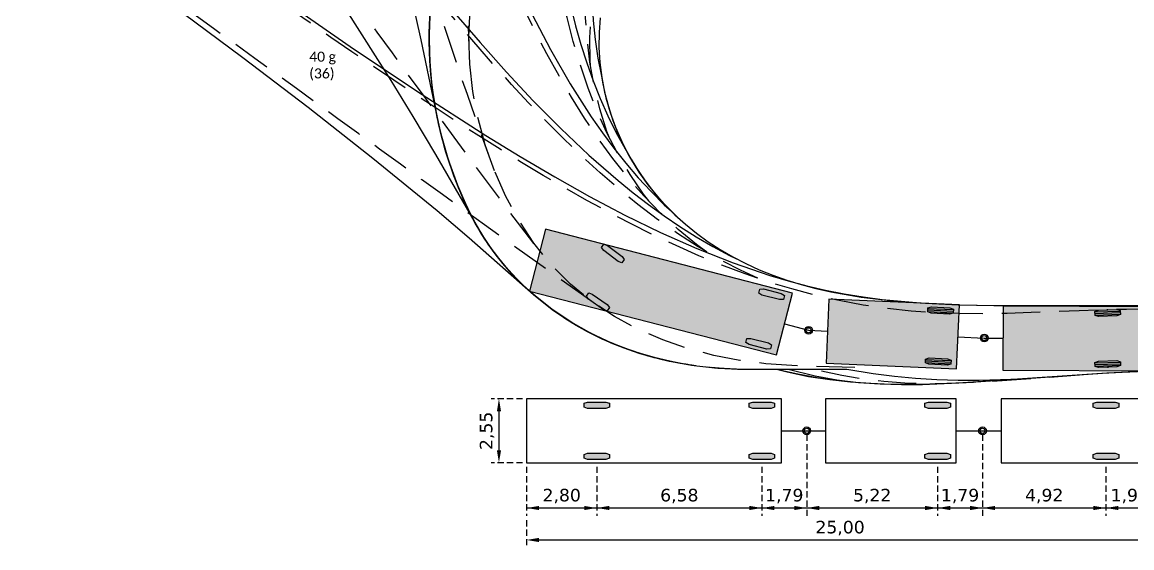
# Model space of a CAD drawing. Header units: metres. Extents: x -109 to 324, y 13 to 167.
# Drawn here: x 16.19 to 60.43, y 105.54 to 126.49 of the extents above; entities that cross this region are included whole.
import ezdxf

# ---------------------------------------------------------------- set-up
doc = ezdxf.new("R2010")
doc.units = ezdxf.units.M
doc.linetypes.add('DASHED2', pattern=[0.375, 0.25, -0.125])
doc.linetypes.add('DASHEDX2', pattern=[1.5, 1, -0.5])
doc.layers.add('Tekst', color=4, linetype='Continuous')
doc.styles.add('Legend', font='calibri.ttf')
doc.styles.add('VIA_A', font='verdana.ttf', dxfattribs={"height": 2})
doc.dimstyles.new('VIA_A_Dimension', dxfattribs={"dimtxt": 2, "dimasz": 1.5, "dimexe": 1.25, "dimexo": 0.625, "dimtad": 1, "dimzin": 1, "dimtxsty": 'VIA_A', "dimblk": 'ARCHTICK', "dimcen": 0, "dimadec": 0, "dimazin": 0, "dimtfac": 1, "dimtofl": 0, "dimtmove": 0, "dimatfit": 3, "dimldrblk": 'ARCHTICK', "dimfxl": 1, "dimarcsym": 0})

# ---------------------------------------------------------------- blocks, each defined once
blk = doc.blocks.new('*D217')
at = {"color": 0, "linetype": 'DASHED2', "lineweight": -2, "transparency": 16777216}
for p, q in [((36.304, 106.642), (36.304, 105.541)), ((61.302, 106.642), (61.302, 105.541))]:
    blk.add_line(p, q, dxfattribs=at)
at = {"color": 0, "lineweight": -2, "transparency": 16777216}
blk.add_line((36.804, 105.854), (60.802, 105.854), dxfattribs=at)
at = {"color": 0, "transparency": 16777216}
for points in [[(36.804, 105.937), (36.804, 105.77), (36.304, 105.854)], [(60.802, 105.937), (60.802, 105.77), (61.302, 105.854)]]:
    blk.add_solid(points, dxfattribs=at)
at = {"layer": 'Defpoints', "color": 0, "transparency": 16777216}
for p in [(36.304, 106.798), (61.302, 106.798), (61.302, 105.854)]:
    blk.add_point(p, dxfattribs=at)
at = {"color": 0, "transparency": 16777216, "insert": (48.803, 106.327), "char_height": 0.5, "attachment_point": 5, "style": 'VIA_A'}
blk.add_mtext('25,00', dxfattribs=at)
blk = doc.blocks.new('_ArchTick')
at = {"color": 0, "linetype": 'ByBlock', "const_width": 0.15}
blk.add_lwpolyline([(-0.5, -0.5), (0.5, 0.5)], dxfattribs=at)
blk = doc.blocks.new('*D218')
at = {"color": 0, "linetype": 'DASHED2', "lineweight": -2, "transparency": 16777216}
for p, q in [((36.147, 111.48), (34.89, 111.48)), ((36.147, 108.93), (34.89, 108.93))]:
    blk.add_line(p, q, dxfattribs=at)
at = {"color": 0, "lineweight": -2, "transparency": 16777216}
blk.add_line((35.202, 110.98), (35.202, 109.43), dxfattribs=at)
at = {"color": 0, "transparency": 16777216}
for points in [[(35.119, 110.98), (35.286, 110.98), (35.202, 111.48)], [(35.119, 109.43), (35.286, 109.43), (35.202, 108.93)]]:
    blk.add_solid(points, dxfattribs=at)
at = {"layer": 'Defpoints', "color": 0, "transparency": 16777216}
for p in [(36.304, 111.48), (35.202, 108.93), (36.304, 108.93)]:
    blk.add_point(p, dxfattribs=at)
at = {"color": 0, "transparency": 16777216, "insert": (34.729, 110.205), "char_height": 0.5, "attachment_point": 5, "rotation": 90, "style": 'VIA_A'}
blk.add_mtext('2,55', dxfattribs=at)
blk = doc.blocks.new('*D219')
at = {"color": 0, "linetype": 'DASHED2', "lineweight": -2, "transparency": 16777216}
for p, q in [((36.304, 108.774), (36.304, 106.816)), ((39.104, 108.774), (39.104, 106.816))]:
    blk.add_line(p, q, dxfattribs=at)
at = {"color": 0, "lineweight": -2, "transparency": 16777216}
blk.add_line((36.804, 107.128), (38.604, 107.128), dxfattribs=at)
at = {"color": 0, "transparency": 16777216}
for points in [[(36.804, 107.211), (36.804, 107.045), (36.304, 107.128)], [(38.604, 107.211), (38.604, 107.045), (39.104, 107.128)]]:
    blk.add_solid(points, dxfattribs=at)
at = {"layer": 'Defpoints', "color": 0, "transparency": 16777216}
for p in [(36.304, 108.93), (39.104, 108.93), (39.104, 107.128)]:
    blk.add_point(p, dxfattribs=at)
at = {"color": 0, "transparency": 16777216, "insert": (37.704, 107.602), "char_height": 0.5, "attachment_point": 5, "style": 'VIA_A'}
blk.add_mtext('2,80', dxfattribs=at)
blk = doc.blocks.new('*D220')
at = {"color": 0, "linetype": 'DASHED2', "lineweight": -2, "transparency": 16777216}
for p, q in [((39.104, 108.774), (39.104, 106.816)), ((45.684, 108.774), (45.684, 106.816))]:
    blk.add_line(p, q, dxfattribs=at)
at = {"color": 0, "lineweight": -2, "transparency": 16777216}
blk.add_line((39.604, 107.128), (45.184, 107.128), dxfattribs=at)
at = {"color": 0, "transparency": 16777216}
for points in [[(39.604, 107.211), (39.604, 107.045), (39.104, 107.128)], [(45.184, 107.211), (45.184, 107.045), (45.684, 107.128)]]:
    blk.add_solid(points, dxfattribs=at)
at = {"layer": 'Defpoints', "color": 0, "transparency": 16777216}
for p in [(39.104, 108.93), (45.684, 108.93), (45.684, 107.128)]:
    blk.add_point(p, dxfattribs=at)
at = {"color": 0, "transparency": 16777216, "insert": (42.394, 107.602), "char_height": 0.5, "attachment_point": 5, "style": 'VIA_A'}
blk.add_mtext('6,58', dxfattribs=at)
blk = doc.blocks.new('*D673')
at = {"color": 0, "linetype": 'DASHED2', "lineweight": -2, "transparency": 16777216}
for p, q in [((11.169, 1.119), (11.169, -2.115)), ((9.38, -0.156), (9.38, -2.115))]:
    blk.add_line(p, q, dxfattribs=at)
at = {"color": 0, "lineweight": -2, "transparency": 16777216}
blk.add_line((9.88, -1.802), (10.669, -1.802), dxfattribs=at)
at = {"color": 0, "transparency": 16777216}
for points in [[(9.88, -1.719), (9.88, -1.886), (9.38, -1.802)], [(10.669, -1.719), (10.669, -1.886), (11.169, -1.802)]]:
    blk.add_solid(points, dxfattribs=at)
at = {"layer": 'Defpoints', "color": 0, "transparency": 16777216}
for p in [(11.169, 1.275), (9.38, 0), (11.169, -1.802)]:
    blk.add_point(p, dxfattribs=at)
at = {"color": 0, "transparency": 16777216, "insert": (10.274, -1.329), "char_height": 0.5, "attachment_point": 5, "style": 'VIA_A'}
blk.add_mtext('1,79', dxfattribs=at)
blk = doc.blocks.new('*D222')
at = {"color": 0, "linetype": 'DASHED2', "lineweight": -2, "transparency": 16777216}
for p, q in [((47.473, 110.049), (47.473, 106.816)), ((52.693, 108.774), (52.693, 106.816))]:
    blk.add_line(p, q, dxfattribs=at)
at = {"color": 0, "lineweight": -2, "transparency": 16777216}
blk.add_line((47.973, 107.128), (52.193, 107.128), dxfattribs=at)
at = {"color": 0, "transparency": 16777216}
for points in [[(47.973, 107.211), (47.973, 107.045), (47.473, 107.128)], [(52.193, 107.211), (52.193, 107.045), (52.693, 107.128)]]:
    blk.add_solid(points, dxfattribs=at)
at = {"layer": 'Defpoints', "color": 0, "transparency": 16777216}
for p in [(47.473, 110.205), (52.693, 108.93), (52.693, 107.128)]:
    blk.add_point(p, dxfattribs=at)
at = {"color": 0, "transparency": 16777216, "insert": (50.083, 107.602), "char_height": 0.5, "attachment_point": 5, "style": 'VIA_A'}
blk.add_mtext('5,22', dxfattribs=at)
blk = doc.blocks.new('*D670')
at = {"color": 0, "linetype": 'DASHED2', "lineweight": -2, "transparency": 16777216}
for p, q in [((18.178, 1.119), (18.178, -2.115)), ((16.389, -0.156), (16.389, -2.115))]:
    blk.add_line(p, q, dxfattribs=at)
at = {"color": 0, "lineweight": -2, "transparency": 16777216}
blk.add_line((16.889, -1.802), (17.678, -1.802), dxfattribs=at)
at = {"color": 0, "transparency": 16777216}
for points in [[(16.889, -1.719), (16.889, -1.886), (16.389, -1.802)], [(17.678, -1.719), (17.678, -1.886), (18.178, -1.802)]]:
    blk.add_solid(points, dxfattribs=at)
at = {"layer": 'Defpoints', "color": 0, "transparency": 16777216}
for p in [(18.178, 1.275), (16.389, 0), (18.178, -1.802)]:
    blk.add_point(p, dxfattribs=at)
at = {"color": 0, "transparency": 16777216, "insert": (17.283, -1.329), "char_height": 0.5, "attachment_point": 5, "style": 'VIA_A'}
blk.add_mtext('1,79', dxfattribs=at)
blk = doc.blocks.new('*D224')
at = {"color": 0, "linetype": 'DASHED2', "lineweight": -2, "transparency": 16777216}
for p, q in [((54.481, 110.049), (54.481, 106.816)), ((59.402, 108.774), (59.402, 106.816))]:
    blk.add_line(p, q, dxfattribs=at)
at = {"color": 0, "lineweight": -2, "transparency": 16777216}
blk.add_line((54.981, 107.128), (58.902, 107.128), dxfattribs=at)
at = {"color": 0, "transparency": 16777216}
for points in [[(54.981, 107.211), (54.981, 107.045), (54.481, 107.128)], [(58.902, 107.211), (58.902, 107.045), (59.402, 107.128)]]:
    blk.add_solid(points, dxfattribs=at)
at = {"layer": 'Defpoints', "color": 0, "transparency": 16777216}
for p in [(54.481, 110.205), (59.402, 108.93), (59.402, 107.128)]:
    blk.add_point(p, dxfattribs=at)
at = {"color": 0, "transparency": 16777216, "insert": (56.942, 107.602), "char_height": 0.5, "attachment_point": 5, "style": 'VIA_A'}
blk.add_mtext('4,92', dxfattribs=at)
blk = doc.blocks.new('*D225')
at = {"color": 0, "linetype": 'DASHED2', "lineweight": -2, "transparency": 16777216}
for p, q in [((59.402, 108.774), (59.402, 106.816)), ((61.302, 108.774), (61.302, 106.816))]:
    blk.add_line(p, q, dxfattribs=at)
at = {"color": 0, "lineweight": -2, "transparency": 16777216}
blk.add_line((59.902, 107.128), (60.802, 107.128), dxfattribs=at)
at = {"color": 0, "transparency": 16777216}
for points in [[(59.902, 107.211), (59.902, 107.045), (59.402, 107.128)], [(60.802, 107.211), (60.802, 107.045), (61.302, 107.128)]]:
    blk.add_solid(points, dxfattribs=at)
at = {"layer": 'Defpoints', "color": 0, "transparency": 16777216}
for p in [(59.402, 108.93), (61.302, 108.93), (61.302, 107.128)]:
    blk.add_point(p, dxfattribs=at)
at = {"color": 0, "transparency": 16777216, "insert": (60.352, 107.602), "char_height": 0.5, "attachment_point": 5, "style": 'VIA_A'}
blk.add_mtext('1,90', dxfattribs=at)
blk = doc.blocks.new('BUS_25_A')
h = blk.add_hatch(color=254)
h.dxf.hatch_style = 1
h.paths.add_polyline_path([(10.597, 6.768), (3.106, 8.705), (3.227, 8.665), (3.81, 8.223), (3.895, 8.1), (3.8, 7.973), (3.657, 8.021), (3.074, 8.462), (2.989, 8.586), (3.084, 8.711), (0.751, 9.314), (0.112, 6.845), (9.959, 4.299)])
h.paths.add_polyline_path([(8.786, 4.95), (8.936, 4.96), (9.644, 4.777), (9.77, 4.696), (9.73, 4.542), (9.58, 4.531), (8.872, 4.715), (8.746, 4.796)], flags=16)
h.paths.add_polyline_path([(3.308, 6.186), (3.217, 6.056), (3.073, 6.098), (2.474, 6.518), (2.385, 6.639), (2.476, 6.769), (2.62, 6.726), (3.219, 6.306)], flags=16)
h.paths.add_polyline_path([(9.256, 6.768), (9.296, 6.921), (9.445, 6.932), (10.154, 6.749), (10.279, 6.667), (10.24, 6.513), (10.09, 6.503), (9.382, 6.686)], flags=16)
h = blk.add_hatch(color=256)
h.dxf.hatch_style = 1
h.paths.add_polyline_path([(9.445, 6.932), (9.296, 6.921), (9.256, 6.768), (9.382, 6.686), (10.09, 6.503), (10.24, 6.513), (10.279, 6.667), (10.154, 6.749)])
h.paths.add_polyline_path([(8.936, 4.96), (8.786, 4.95), (8.746, 4.796), (8.872, 4.715), (9.58, 4.531), (9.73, 4.542), (9.77, 4.696), (9.644, 4.777)])
h.paths.add_polyline_path([(2.62, 6.726), (2.476, 6.769), (2.385, 6.639), (2.474, 6.518), (3.073, 6.098), (3.217, 6.056), (3.308, 6.186), (3.219, 6.306)])
h.paths.add_polyline_path([(3.227, 8.665), (3.106, 8.705), (3.084, 8.711), (2.989, 8.586), (3.074, 8.462), (3.657, 8.021), (3.8, 7.973), (3.895, 8.1), (3.81, 8.223)])
h = blk.add_hatch(color=254)
h.dxf.hatch_style = 1
h.paths.add_polyline_path([(17.256, 6.294), (12.051, 6.524), (11.938, 3.977), (17.143, 3.746)])
h.paths.add_polyline_path([(15.911, 4.137), (16.055, 4.179), (16.786, 4.146), (16.926, 4.092), (16.919, 3.934), (16.774, 3.893), (16.044, 3.925), (15.904, 3.979)], flags=16)
h.paths.add_polyline_path([(15.994, 6.013), (16.001, 6.171), (16.145, 6.213), (16.876, 6.18), (17.016, 6.126), (17.009, 5.968), (16.865, 5.927), (16.134, 5.959)], flags=16)
h = blk.add_hatch(color=256)
h.dxf.hatch_style = 1
h.paths.add_polyline_path([(16.865, 5.927), (17.009, 5.968), (17.016, 6.126), (16.876, 6.18), (16.145, 6.213), (16.001, 6.171), (15.994, 6.013), (16.134, 5.959)])
h.paths.add_polyline_path([(16.774, 3.893), (16.919, 3.934), (16.926, 4.092), (16.786, 4.146), (16.055, 4.179), (15.911, 4.137), (15.904, 3.979), (16.044, 3.925)])
h = blk.add_hatch(color=254)
h.dxf.hatch_style = 1
h.paths.add_polyline_path([(25.074, 6.217), (19.003, 6.245), (18.991, 3.695), (25.062, 3.667)])
h.paths.add_polyline_path([(22.663, 5.872), (22.657, 6.03), (22.797, 6.083), (23.528, 6.109), (23.672, 6.066), (23.678, 5.908), (23.537, 5.855), (22.806, 5.829)], flags=16)
h.paths.add_polyline_path([(22.658, 3.995), (22.798, 4.047), (23.529, 4.073), (23.673, 4.03), (23.679, 3.872), (23.538, 3.819), (22.807, 3.794), (22.663, 3.836)], flags=16)
h = blk.add_hatch(color=256)
h.dxf.hatch_style = 1
h.paths.add_polyline_path([(23.537, 5.855), (23.678, 5.908), (23.672, 6.066), (23.528, 6.109), (22.797, 6.083), (22.657, 6.03), (22.663, 5.872), (22.806, 5.829)])
h.paths.add_polyline_path([(23.538, 3.819), (23.679, 3.872), (23.673, 4.03), (23.529, 4.073), (22.798, 4.047), (22.658, 3.995), (22.663, 3.836), (22.807, 3.794)])
h = blk.add_hatch(color=256)
h.dxf.hatch_style = 1
h.paths.add_polyline_path([(9.014, 2.42), (8.872, 2.372), (8.872, 2.214), (9.014, 2.166), (9.746, 2.166), (9.888, 2.214), (9.888, 2.372), (9.746, 2.42)])
h.paths.add_polyline_path([(9.014, 0.384), (8.872, 0.336), (8.872, 0.178), (9.014, 0.13), (9.746, 0.13), (9.888, 0.178), (9.888, 0.336), (9.746, 0.384)])
h.paths.add_polyline_path([(3.166, 0.13), (3.308, 0.178), (3.308, 0.336), (3.166, 0.384), (2.434, 0.384), (2.292, 0.336), (2.292, 0.178), (2.434, 0.13)])
h.paths.add_polyline_path([(3.166, 2.166), (3.308, 2.214), (3.308, 2.372), (3.166, 2.42), (2.434, 2.42), (2.292, 2.372), (2.292, 2.214), (2.434, 2.166)])
h = blk.add_hatch(color=256)
h.dxf.hatch_style = 1
h.paths.add_polyline_path([(16.023, 2.42), (15.881, 2.372), (15.881, 2.214), (16.023, 2.166), (16.755, 2.166), (16.897, 2.214), (16.897, 2.372), (16.755, 2.42)])
h.paths.add_polyline_path([(16.023, 0.384), (15.881, 0.336), (15.881, 0.178), (16.023, 0.13), (16.755, 0.13), (16.897, 0.178), (16.897, 0.336), (16.755, 0.384)])
h = blk.add_hatch(color=256)
h.dxf.hatch_style = 1
h.paths.add_polyline_path([(23.465, 2.166), (23.607, 2.214), (23.607, 2.372), (23.465, 2.42), (22.733, 2.42), (22.591, 2.372), (22.591, 2.214), (22.733, 2.166)])
h.paths.add_polyline_path([(22.733, 0.384), (22.591, 0.336), (22.591, 0.178), (22.733, 0.13), (23.465, 0.13), (23.607, 0.178), (23.607, 0.336), (23.465, 0.384)])
at = {"color": 250, "linetype": 'Continuous', "ltscale": 1.524}
for p, q in [((15.994, 6.029), (17.009, 5.984)), ((15.997, 6.092), (17.012, 6.047)), ((16, 6.156), (17.015, 6.111)), ((22.657, 6.014), (23.673, 6.05)), ((22.66, 5.951), (23.675, 5.987)), ((22.662, 5.888), (23.677, 5.924)), ((10.278, 5.534), (11.245, 5.284)), ((11.245, 5.284), (11.994, 5.251)), ((17.199, 5.02), (18.247, 4.973)), ((18.247, 4.973), (18.997, 4.97)), ((15.904, 3.995), (16.919, 3.95)), ((15.907, 4.058), (16.922, 4.013)), ((15.91, 4.122), (16.925, 4.077)), ((22.658, 3.979), (23.674, 4.014)), ((22.661, 3.915), (23.676, 3.951)), ((22.663, 3.852), (23.678, 3.887)), ((18.178, 1.275), (18.928, 1.275))]:
    blk.add_line(p, q, dxfattribs=at)
for p, q in [((10.17, 1.275), (11.169, 1.275)), ((11.169, 1.275), (11.919, 1.275)), ((17.129, 1.275), (18.178, 1.275))]:
    blk.add_line(p, q)
at = {"color": 5, "linetype": 'Continuous', "ltscale": 1.524, "flags": 128}
for points in [[(6.67, 3.873), (6.573, 3.884), (5.545, 4.077), (5.035, 4.204), (4.531, 4.35), (4.034, 4.517), (3.545, 4.704), (3.066, 4.911), (2.598, 5.137), (2.144, 5.381), (1.703, 5.644), (1.278, 5.923), (0.868, 6.219), (0.475, 6.531), (0.1, 6.857), (-0.258, 7.197), (-0.597, 7.55), (-0.917, 7.915), (-1.218, 8.291), (-1.5, 8.678), (-1.762, 9.075), (-2.004, 9.48), (-2.226, 9.895), (-2.618, 10.743), (-2.955, 11.605), (-3.24, 12.479), (-3.472, 13.363), (-4.201, 16.854), (-4.573, 18.534)], [(33.804, 3.718), (33.77, 3.718), (27.523, 3.718), (26.028, 3.705), (23.139, 3.568), (17.388, 3.181), (15.779, 3.112), (14.945, 3.106), (14.096, 3.13), (13.235, 3.193), (12.37, 3.3), (11.505, 3.456), (10.431, 3.718), (8.617, 3.72), (7.601, 3.767), (7.506, 3.778)]]:
    blk.add_lwpolyline(points, dxfattribs=at)
at = {"linetype": 'DASHEDX2', "ltscale": 1.524, "flags": 128}
for points in [[(-1.281, 11.639), (-1.656, 12.657), (-2.012, 13.668), (-2.36, 14.675), (-2.702, 15.679), (-3.038, 16.678), (-3.37, 17.673), (-3.699, 18.665), (-4.025, 19.653), (-4.348, 20.639), (-4.67, 21.622), (-4.991, 22.603), (-5.31, 23.582), (-5.629, 24.559), (-5.947, 25.534), (-6.264, 26.509), (-6.58, 27.482), (-6.897, 28.454), (-7.213, 29.426), (-7.528, 30.397), (-7.843, 31.367), (-8.159, 32.336), (-8.474, 33.305), (-8.788, 34.274), (-9.103, 35.243), (-9.418, 36.211), (-9.732, 37.179), (-10.047, 38.146), (-10.361, 39.114), (-10.675, 40.081), (-10.99, 41.049), (-11.304, 42.016), (-11.618, 42.983), (-11.932, 43.95), (-12.246, 44.916), (-12.561, 45.883), (-12.875, 46.85), (-13.189, 47.817), (-13.503, 48.783), (-13.817, 49.75), (-14.131, 50.716), (-14.445, 51.683), (-14.759, 52.65), (-15.073, 53.616), (-15.387, 54.583), (-15.701, 55.549), (-16.015, 56.515), (-16.329, 57.482), (-16.496, 57.994)], [(7.137, 8.437), (6.774, 8.699), (6.043, 9.301), (5.344, 9.951), (4.677, 10.643), (4.043, 11.372), (3.438, 12.134), (2.863, 12.924), (2.315, 13.739), (1.792, 14.575), (1.293, 15.429), (0.814, 16.298), (0.354, 17.181), (-0.088, 18.076), (-0.515, 18.98), (-0.928, 19.894), (-1.329, 20.814), (-1.719, 21.741), (-2.1, 22.673), (-2.472, 23.61), (-2.837, 24.55), (-3.195, 25.495), (-3.547, 26.442), (-3.895, 27.392), (-4.238, 28.344), (-4.577, 29.298), (-4.913, 30.254), (-5.246, 31.211), (-5.576, 32.17), (-5.904, 33.129), (-6.231, 34.09), (-6.555, 35.051), (-6.879, 36.013), (-7.201, 36.976), (-7.522, 37.939), (-7.841, 38.902), (-8.161, 39.866), (-8.479, 40.831), (-8.797, 41.795), (-9.114, 42.76), (-9.431, 43.725), (-9.747, 44.69), (-10.064, 45.656), (-10.379, 46.621), (-10.695, 47.587), (-11.01, 48.553), (-11.326, 49.519), (-11.641, 50.484), (-11.955, 51.45), (-12.27, 52.416), (-12.585, 53.383), (-12.899, 54.349), (-13.214, 55.315), (-13.528, 56.281), (-13.843, 57.247), (-14.085, 57.994)], [(-2.262, 15.892), (-2.262, 15.892), (-2.307, 16.978), (-2.334, 18.049), (-2.354, 19.115), (-2.369, 20.175), (-2.381, 21.229), (-2.389, 22.278), (-2.395, 23.323), (-2.4, 24.364), (-2.403, 25.401), (-2.406, 26.436), (-2.408, 27.467), (-2.409, 28.497), (-2.41, 29.525), (-2.411, 30.551), (-2.411, 31.575), (-2.412, 32.598), (-2.412, 33.621), (-2.412, 34.642), (-2.412, 35.663), (-2.412, 36.683), (-2.413, 37.702), (-2.413, 38.721), (-2.413, 39.739), (-2.413, 40.757), (-2.413, 41.775), (-2.413, 42.792), (-2.413, 43.81), (-2.413, 44.827), (-2.413, 45.844), (-2.413, 46.86), (-2.413, 47.877), (-2.413, 48.894), (-2.413, 49.91), (-2.413, 50.926), (-2.413, 51.943), (-2.413, 52.959), (-2.413, 53.975), (-2.413, 54.991), (-2.413, 56.007), (-2.413, 57.023), (-2.413, 57.994)], [(4.876, 10.437), (4.659, 10.71), (4.127, 11.487), (3.642, 12.303), (3.204, 13.154), (2.809, 14.033), (2.456, 14.936), (2.141, 15.858), (1.861, 16.797), (1.613, 17.749), (1.394, 18.713), (1.201, 19.685), (1.032, 20.665), (0.883, 21.651), (0.752, 22.641), (0.638, 23.636), (0.538, 24.635), (0.451, 25.636), (0.375, 26.639), (0.309, 27.644), (0.251, 28.651), (0.201, 29.66), (0.158, 30.669), (0.12, 31.679), (0.087, 32.691), (0.059, 33.703), (0.034, 34.715), (0.013, 35.728), (-0.006, 36.741), (-0.022, 37.755), (-0.035, 38.769), (-0.047, 39.783), (-0.058, 40.798), (-0.067, 41.812), (-0.074, 42.827), (-0.081, 43.842), (-0.087, 44.857), (-0.092, 45.873), (-0.096, 46.888), (-0.1, 47.903), (-0.103, 48.919), (-0.106, 49.934), (-0.108, 50.95), (-0.11, 51.966), (-0.112, 52.981), (-0.113, 53.997), (-0.115, 55.013), (-0.116, 56.028), (-0.117, 57.044), (-0.118, 57.994)], [(3.291, 12.984), (3.2, 13.21), (2.916, 14.104), (2.692, 15.024), (2.525, 15.964), (2.409, 16.918), (2.342, 17.884), (2.319, 18.857), (2.336, 19.835), (2.388, 20.817), (2.472, 21.8), (2.584, 22.785), (2.722, 23.769), (2.881, 24.753), (3.06, 25.735), (3.257, 26.717), (3.468, 27.697), (3.693, 28.677), (3.929, 29.655), (4.176, 30.631), (4.431, 31.607), (4.694, 32.581), (4.964, 33.555), (5.24, 34.528), (5.52, 35.5), (5.806, 36.471), (6.095, 37.441), (6.387, 38.411), (6.682, 39.381), (6.98, 40.35), (7.28, 41.319), (7.582, 42.287), (7.885, 43.255), (8.19, 44.223), (8.497, 45.191), (8.804, 46.158), (9.112, 47.125), (9.421, 48.092), (9.73, 49.059), (10.041, 50.026), (10.351, 50.993), (10.663, 51.96), (10.974, 52.926), (11.286, 53.893), (11.598, 54.859), (11.911, 55.826), (12.223, 56.792), (12.536, 57.759), (12.612, 57.994)], [(2.544, 15.853), (2.531, 16.017), (2.524, 16.953), (2.585, 17.897), (2.706, 18.842), (2.884, 19.786), (3.111, 20.727), (3.384, 21.661), (3.698, 22.587), (4.047, 23.506), (4.427, 24.417), (4.835, 25.32), (5.268, 26.215), (5.722, 27.102), (6.195, 27.982), (6.683, 28.856), (7.187, 29.724), (7.702, 30.587), (8.228, 31.445), (8.764, 32.299), (9.308, 33.148), (9.859, 33.995), (10.416, 34.838), (10.979, 35.678), (11.546, 36.517), (12.118, 37.353), (12.693, 38.187), (13.27, 39.02), (13.851, 39.851), (14.434, 40.681), (15.019, 41.51), (15.605, 42.339), (16.193, 43.166), (16.783, 43.993), (17.373, 44.819), (17.964, 45.644), (18.557, 46.47), (19.15, 47.294), (19.743, 48.119), (20.337, 48.943), (20.932, 49.767), (21.527, 50.59), (22.122, 51.414), (22.718, 52.237), (23.313, 53.06), (23.91, 53.883), (24.506, 54.706), (25.102, 55.529), (25.699, 56.352), (26.296, 57.175), (26.89, 57.994)], [(9.225, 7.357), (8.523, 7.68), (7.67, 8.125), (6.835, 8.613), (6.018, 9.14), (5.219, 9.702), (4.439, 10.296), (3.675, 10.918), (2.928, 11.565), (2.196, 12.234), (1.478, 12.922), (0.774, 13.627), (0.081, 14.348), (-0.6, 15.081), (-1.272, 15.826), (-1.934, 16.581), (-2.589, 17.345), (-3.237, 18.116), (-3.879, 18.894), (-4.515, 19.678), (-5.146, 20.467), (-5.772, 21.26), (-6.395, 22.057), (-7.015, 22.857), (-7.632, 23.661), (-8.246, 24.466), (-8.858, 25.274), (-9.468, 26.084), (-10.076, 26.896), (-10.683, 27.708), (-11.288, 28.523), (-11.893, 29.338), (-12.496, 30.154), (-13.099, 30.971), (-13.701, 31.788), (-14.302, 32.607), (-14.903, 33.425), (-15.503, 34.245), (-16.103, 35.064), (-16.702, 35.884), (-17.302, 36.704), (-17.9, 37.525), (-18.499, 38.345), (-19.098, 39.166), (-19.696, 39.987), (-20.109, 40.555)], [(0.299, 8.735), (0.285, 8.745), (-0.365, 9.596), (-1.006, 10.447), (-1.64, 11.295), (-2.268, 12.141), (-2.891, 12.984), (-3.51, 13.826), (-4.125, 14.665), (-4.737, 15.502), (-5.347, 16.337), (-5.954, 17.171), (-6.561, 18.003), (-7.165, 18.834), (-7.769, 19.663), (-8.372, 20.492), (-8.973, 21.319), (-9.574, 22.146), (-10.175, 22.972), (-10.775, 23.798), (-11.375, 24.623), (-11.974, 25.448), (-12.573, 26.272), (-13.172, 27.096), (-13.77, 27.92), (-14.368, 28.743), (-14.967, 29.567), (-15.565, 30.39), (-16.163, 31.213), (-16.76, 32.036), (-17.358, 32.858), (-17.956, 33.681), (-18.553, 34.503), (-19.151, 35.326), (-19.748, 36.148), (-20.109, 36.645)], [(13.084, 3.793), (10.574, 3.874), (9.539, 3.95), (8.502, 4.084), (7.469, 4.282), (6.444, 4.552), (5.435, 4.897), (4.451, 5.324), (3.501, 5.836), (2.597, 6.435), (1.75, 7.123), (0.974, 7.898), (0.283, 8.755), (-0.313, 9.676), (-0.835, 10.639), (-1.281, 11.639), (-1.649, 12.67), (-1.936, 13.727), (-2.141, 14.803), (-2.262, 15.892), (-2.299, 16.986), (-2.252, 18.081), (-2.12, 19.168), (-1.905, 20.242), (-1.607, 21.296), (-1.229, 22.324), (-0.773, 23.32), (-0.242, 24.278), (0.362, 25.191), (1.035, 26.056), (1.772, 26.866), (2.569, 27.617), (3.422, 28.304), (4.325, 28.924), (5.274, 29.471), (6.262, 29.944), (7.283, 30.34), (8.332, 30.655), (9.402, 30.889), (10.487, 31.039), (11.579, 31.106), (12.653, 31.135), (13.721, 31.158), (14.783, 31.174), (15.839, 31.187), (16.89, 31.196), (17.937, 31.203), (18.979, 31.208), (20.018, 31.212), (21.053, 31.215), (22.086, 31.217), (23.117, 31.219), (24.145, 31.22), (25.172, 31.22), (26.197, 31.221), (27.221, 31.222), (28.244, 31.222), (29.266, 31.222), (30.287, 31.222), (31.307, 31.222), (32.327, 31.223), (33.346, 31.223), (34.365, 31.223), (35.383, 31.223), (36.401, 31.223), (37.419, 31.223), (38.437, 31.223), (39.454, 31.223), (40.471, 31.223), (41.488, 31.223), (42.505, 31.223), (43.522, 31.223), (44.538, 31.223), (45.555, 31.223), (46.571, 31.223), (46.832, 31.223)], [(31.904, 6.138), (30.889, 6.138), (29.876, 6.138), (28.864, 6.141), (27.857, 6.142), (26.857, 6.141), (25.864, 6.144), (24.883, 6.138), (23.92, 6.117), (22.974, 6.091), (22.025, 6.062), (21.071, 6.025), (20.116, 5.987), (19.16, 5.956), (18.204, 5.939), (17.247, 5.945), (16.289, 5.978), (15.331, 6.045), (14.374, 6.147), (13.419, 6.287), (12.466, 6.464), (11.518, 6.679), (10.575, 6.93), (9.639, 7.216), (8.709, 7.533), (7.787, 7.881), (6.872, 8.256), (5.964, 8.656), (5.064, 9.078), (4.172, 9.521), (3.286, 9.983), (2.407, 10.46), (1.533, 10.953), (0.665, 11.458), (-0.197, 11.974), (-1.056, 12.501), (-1.909, 13.036), (-2.76, 13.58), (-3.607, 14.13), (-4.45, 14.686), (-5.292, 15.248), (-6.13, 15.814), (-6.967, 16.385), (-7.802, 16.959), (-8.635, 17.536), (-9.467, 18.115), (-10.298, 18.697), (-11.127, 19.281), (-11.956, 19.867), (-12.784, 20.454), (-13.611, 21.043), (-14.437, 21.633), (-15.263, 22.224), (-16.088, 22.816), (-16.913, 23.408), (-17.738, 24.001), (-18.562, 24.595), (-19.386, 25.19), (-20.109, 25.712)], [(2.619, 6.42), (2.599, 6.43), (1.733, 7.041), (0.873, 7.652), (0.019, 8.262), (-0.83, 8.872), (-1.676, 9.48), (-2.517, 10.087), (-3.356, 10.694), (-4.192, 11.299), (-5.026, 11.903), (-5.859, 12.507), (-6.69, 13.11), (-7.519, 13.712), (-8.348, 14.313), (-9.175, 14.914), (-10.002, 15.515), (-10.828, 16.115), (-11.654, 16.714), (-12.479, 17.314), (-13.304, 17.913), (-14.128, 18.512), (-14.952, 19.11), (-15.776, 19.709), (-16.6, 20.307), (-17.423, 20.905), (-18.246, 21.504), (-19.07, 22.102), (-19.893, 22.699), (-20.109, 22.857)], [(33.804, 3.718), (33.769, 3.718), (27.523, 3.718), (26.028, 3.705), (23.111, 3.567), (18.41, 3.231), (16.761, 3.155), (15.925, 3.152), (15.085, 3.179), (14.242, 3.24), (13.401, 3.338), (12.563, 3.474), (11.525, 3.699), (8.807, 3.718), (7.991, 3.741), (7.315, 3.798)]]:
    blk.add_lwpolyline(points, dxfattribs=at)
at = {"color": 250, "linetype": 'Continuous', "ltscale": 1.524, "flags": 128}
for points in [[(-13.946, 57.994), (-8.756, 42.093), (-6.708, 35.928), (-5.666, 32.854), (-4.601, 29.792), (-3.502, 26.749), (-2.351, 23.734), (-1.748, 22.243), (-1.121, 20.767), (-0.464, 19.309), (0.227, 17.875), (0.96, 16.472), (1.742, 15.107), (2.58, 13.792), (3.022, 13.157), (3.48, 12.539), (3.956, 11.94), (4.45, 11.363), (4.962, 10.81), (5.491, 10.283), (5.774, 10.026)], [(0.016, 57.994), (0.027, 49.493), (0.058, 42.996), (0.137, 36.507), (0.214, 33.269), (0.335, 30.039), (0.42, 28.428), (0.525, 26.823), (0.657, 25.223), (0.82, 23.632), (1.022, 22.051), (1.271, 20.486), (1.576, 18.941), (1.948, 17.424), (2.163, 16.679), (2.399, 15.945), (2.657, 15.223), (2.938, 14.517), (3.245, 13.827), (3.577, 13.157), (3.936, 12.509), (3.977, 12.443)], [(12.757, 57.994), (10.995, 52.562), (9.012, 46.375), (7.071, 40.18), (6.134, 37.078), (5.235, 33.97), (4.398, 30.856), (4.012, 29.295), (3.655, 27.732), (3.334, 26.168), (3.056, 24.602), (2.833, 23.037), (2.676, 21.475), (2.625, 20.697), (2.597, 19.922), (2.591, 19.151), (2.611, 18.385), (2.658, 17.625), (2.734, 16.875), (2.842, 16.135), (2.982, 15.408), (3.018, 15.257)], [(-20.109, 40.793), (-15.676, 34.704), (-11.825, 29.472), (-9.886, 26.869), (-7.93, 24.284), (-5.949, 21.724), (-3.93, 19.204), (-2.901, 17.967), (-1.855, 16.749), (-0.801, 15.568), (0.265, 14.43), (1.359, 13.325), (2.485, 12.262), (3.65, 11.249), (4.248, 10.764), (4.858, 10.296), (5.48, 9.846), (6.114, 9.416), (6.761, 9.007), (7.422, 8.622), (8.096, 8.262), (8.365, 8.131)], [(2.929, 17.74), (2.889, 17.149), (2.887, 16.555), (2.923, 15.959), (2.998, 15.364), (3.111, 14.774), (3.261, 14.198), (3.443, 13.642), (3.656, 13.106), (3.896, 12.592), (4.164, 12.099), (4.46, 11.621), (4.783, 11.16), (5.133, 10.718), (5.508, 10.294), (5.908, 9.891), (6.33, 9.509), (6.773, 9.149), (7.237, 8.812), (7.72, 8.498), (8.22, 8.208), (8.737, 7.941), (9.27, 7.698), (9.816, 7.478), (10.376, 7.28), (10.947, 7.105), (11.531, 6.952), (12.125, 6.819), (13.346, 6.607), (14.606, 6.458), (15.907, 6.358), (17.248, 6.299), (18.626, 6.269), (24.193, 6.269)], [(-20.109, 25.886), (-14.993, 22.195), (-9.694, 18.442), (-7.028, 16.599), (-4.343, 14.795), (-1.631, 13.05), (-0.261, 12.209), (1.12, 11.394), (2.514, 10.613), (3.922, 9.871), (5.345, 9.177), (6.784, 8.539), (8.24, 7.966), (9.697, 7.472), (10.432, 7.254), (11.173, 7.057), (11.918, 6.884), (12.668, 6.736), (13.422, 6.612), (14.178, 6.511), (15.694, 6.372), (17.211, 6.3), (18.726, 6.268), (33.804, 6.268)]]:
    blk.add_lwpolyline(points, dxfattribs=at)
at = {"color": 1, "linetype": 'Continuous', "ltscale": 1.524, "flags": 128}
for points in [[(26.028, 3.705), (23.139, 3.568), (17.526, 3.189), (16.078, 3.128), (14.608, 3.124), (13.868, 3.15), (13.124, 3.2), (12.379, 3.276), (11.634, 3.379), (10.89, 3.512), (9.965, 3.718), (8.459, 3.723), (7.629, 3.765), (6.789, 3.853), (5.938, 3.994), (5.081, 4.191), (4.219, 4.452), (3.355, 4.783), (2.493, 5.191), (2.065, 5.426), (1.64, 5.683), (1.219, 5.964), (0.803, 6.269), (0.395, 6.599), (-0.005, 6.953), (-0.392, 7.333), (-0.765, 7.738), (-1.122, 8.167), (-1.459, 8.62), (-1.774, 9.095), (-2.065, 9.59), (-2.329, 10.104), (-2.57, 10.632), (-2.793, 11.171), (-2.996, 11.72), (-3.179, 12.276), (-3.341, 12.84), (-3.483, 13.41), (-3.603, 13.984), (-3.701, 14.562), (-3.778, 15.141), (-3.833, 15.721), (-3.866, 16.301), (-3.878, 16.879), (-3.869, 17.455), (-3.839, 18.027)], [(6.593, 3.886), (6.431, 3.906), (5.424, 4.105), (4.914, 4.237), (4.402, 4.391), (3.889, 4.57), (3.378, 4.773), (2.872, 5.002), (2.372, 5.256), (1.88, 5.535), (1.4, 5.84), (0.934, 6.17), (0.484, 6.523), (0.053, 6.9), (-0.358, 7.298), (-0.747, 7.717), (-1.111, 8.154), (-1.45, 8.608), (-1.763, 9.076), (-2.047, 9.558), (-2.303, 10.05), (-2.747, 11.054), (-3.114, 12.072), (-3.407, 13.095), (-3.627, 14.118), (-3.777, 15.136), (-3.859, 16.143), (-3.877, 17.136), (-3.833, 18.113)], [(6.743, 3.861), (6.698, 3.866), (5.787, 4.024), (4.852, 4.254), (3.898, 4.567), (3.418, 4.757), (2.937, 4.971), (2.458, 5.21), (1.982, 5.475), (1.513, 5.766), (1.052, 6.083), (0.603, 6.426), (0.168, 6.796), (-0.251, 7.19), (-0.65, 7.609), (-1.028, 8.05), (-1.382, 8.512), (-1.711, 8.994), (-2.011, 9.493), (-2.282, 10.008), (-2.527, 10.533), (-2.751, 11.066), (-2.956, 11.605), (-3.139, 12.15), (-3.302, 12.698), (-3.445, 13.248), (-3.567, 13.8), (-3.749, 14.906), (-3.852, 16.005), (-3.877, 17.091), (-3.83, 18.158)], [(26.028, 3.705), (23.139, 3.568), (17.526, 3.189), (16.078, 3.128), (14.608, 3.124), (13.868, 3.15), (13.124, 3.2), (12.379, 3.276), (11.634, 3.379), (10.89, 3.512), (9.965, 3.718), (8.459, 3.723), (7.629, 3.765), (6.789, 3.853), (5.941, 3.993), (5.089, 4.189), (4.24, 4.445), (3.4, 4.764), (2.576, 5.148), (1.774, 5.6), (1.004, 6.118), (0.273, 6.703), (-0.075, 7.019), (-0.41, 7.352), (-0.731, 7.699), (-1.038, 8.062), (-1.329, 8.439), (-1.603, 8.83), (-1.861, 9.236), (-2.1, 9.654), (-2.524, 10.527), (-2.894, 11.437), (-3.213, 12.387), (-3.475, 13.378), (-3.678, 14.412), (-3.813, 15.488), (-3.875, 16.599), (-3.876, 17.165), (-3.857, 17.737)], [(26.028, 3.705), (23.139, 3.568), (17.526, 3.189), (16.078, 3.128), (14.608, 3.124), (13.868, 3.15), (13.124, 3.2), (12.379, 3.276), (11.634, 3.379), (10.89, 3.512), (9.965, 3.718), (8.459, 3.723), (7.629, 3.765), (6.789, 3.853), (5.941, 3.993), (5.089, 4.189), (4.24, 4.445), (3.4, 4.764), (2.576, 5.148), (1.772, 5.601), (0.997, 6.123), (0.621, 6.412), (0.256, 6.718), (-0.099, 7.043), (-0.443, 7.386), (-0.775, 7.749), (-1.094, 8.132), (-1.398, 8.535), (-1.687, 8.957), (-1.958, 9.4), (-2.21, 9.864), (-2.66, 10.844), (-3.051, 11.881), (-3.222, 12.418), (-3.374, 12.966), (-3.508, 13.524), (-3.622, 14.091), (-3.716, 14.665), (-3.789, 15.244), (-3.84, 15.829), (-3.87, 16.416), (-3.878, 17.005), (-3.864, 17.595)], [(6.68, 3.871), (6.576, 3.883), (5.692, 4.044), (4.83, 4.261), (3.993, 4.532), (3.184, 4.858), (2.406, 5.237), (1.661, 5.67), (0.951, 6.157), (0.279, 6.698), (-2.283, 8.956), (-3.561, 10.04), (-6.126, 12.136), (-8.71, 14.164), (-11.308, 16.147), (-16.537, 20.042), (-20.109, 22.655)], [(2.936, 15.854), (2.939, 15.809), (3.031, 15.171), (3.164, 14.554), (3.334, 13.959), (3.54, 13.385), (3.78, 12.831), (4.053, 12.296), (4.357, 11.78), (4.695, 11.281), (5.064, 10.801), (5.464, 10.341), (5.892, 9.906), (5.9, 9.899)], [(3.563, 13.339), (3.583, 13.283), (3.849, 12.688), (4.149, 12.124), (4.48, 11.591), (4.838, 11.087), (5.223, 10.612), (5.633, 10.163), (6.069, 9.74), (6.19, 9.636)], [(33.804, 3.718), (33.772, 3.718), (27.523, 3.718), (26.028, 3.705), (23.139, 3.568), (17.526, 3.189), (16.078, 3.128), (14.608, 3.124), (13.866, 3.151), (13.117, 3.201), (12.36, 3.278), (11.592, 3.386), (10.812, 3.528), (10.02, 3.708), (8.359, 3.726), (7.412, 3.783), (7.181, 3.812)], [(25.93, 3.701), (24.505, 3.644), (22.964, 3.556), (19.731, 3.331), (18.048, 3.275), (17.203, 3.277), (16.356, 3.304), (15.509, 3.357), (14.664, 3.436), (13.821, 3.544), (12.772, 3.717), (8.409, 3.724), (7.488, 3.776), (7.211, 3.809)], [(33.804, 3.718), (33.772, 3.718), (27.523, 3.718), (26.028, 3.705), (23.139, 3.568), (17.526, 3.189), (16.078, 3.128), (14.608, 3.124), (13.868, 3.15), (13.124, 3.2), (12.379, 3.276), (11.634, 3.379), (10.89, 3.512), (9.963, 3.718), (8.437, 3.724), (7.581, 3.768), (7.299, 3.799)]]:
    blk.add_lwpolyline(points, dxfattribs=at)
at = {"color": 6, "linetype": 'Continuous', "ltscale": 1.524, "flags": 128}
for points in [[(6.349, 3.926), (6.124, 3.958), (5.601, 4.064), (5.078, 4.192), (4.556, 4.343), (4.037, 4.516), (3.524, 4.713), (3.018, 4.933), (2.521, 5.177), (2.036, 5.443), (1.565, 5.731), (1.11, 6.041), (0.672, 6.371), (0.253, 6.72), (-0.146, 7.088), (-0.524, 7.471), (-0.879, 7.87), (-1.212, 8.283), (-1.52, 8.708), (-1.805, 9.144), (-2.065, 9.59), (-2.3, 10.044), (-2.711, 10.967), (-3.057, 11.898), (-3.34, 12.834), (-3.561, 13.772), (-3.722, 14.709), (-3.826, 15.642), (-3.874, 16.57), (-3.868, 17.493), (-3.808, 18.409)], [(27.403, 3.717), (26.028, 3.705), (23.139, 3.568), (17.524, 3.189), (16.058, 3.127), (14.527, 3.126), (13.731, 3.157), (12.916, 3.214), (12.084, 3.304), (11.24, 3.433), (10.39, 3.609), (9.965, 3.717), (8.169, 3.733), (7.355, 3.794)]]:
    blk.add_lwpolyline(points, dxfattribs=at)
at = {"color": 3, "linetype": 'Continuous', "ltscale": 1.524, "flags": 128}
blk.add_lwpolyline([(6.426, 3.913), (6.143, 3.955), (5.237, 4.151), (4.35, 4.409), (3.485, 4.729), (2.649, 5.111), (1.845, 5.556), (1.079, 6.063), (0.356, 6.631), (-0.319, 7.258), (-0.941, 7.944), (-1.231, 8.308), (-1.506, 8.687), (-1.764, 9.079), (-3.613, 12.288), (-4.516, 13.808), (-5.395, 15.244), (-7.183, 18.043), (-9.009, 20.777), (-10.864, 23.47), (-14.628, 28.793), (-20.109, 36.391)], dxfattribs=at)
at = {"linetype": 'Continuous', "ltscale": 1.524}
for points in [[(0.112, 6.845), (9.959, 4.299), (10.597, 6.768), (0.751, 9.314), (0.112, 6.845), (0.112, 6.845)], [(11.938, 3.977), (17.143, 3.746), (17.256, 6.294), (12.051, 6.524), (11.938, 3.977), (11.938, 3.977)], [(18.991, 3.695), (25.062, 3.667), (25.074, 6.217), (19.003, 6.245), (18.991, 3.695), (18.991, 3.695)], [(18.928, 0), (24.999, 0), (24.999, 2.55), (18.928, 2.55), (18.928, 0), (18.928, 0)]]:
    blk.add_lwpolyline(points, close=True, dxfattribs=at)
at = {"color": 250, "linetype": 'Continuous', "ltscale": 1.524, "flags": 128}
for points in [[(2.989, 8.586), (3.085, 8.712), (3.227, 8.665), (3.81, 8.223), (3.895, 8.1), (3.8, 7.973), (3.657, 8.021), (3.074, 8.462)], [(2.989, 8.586), (3.085, 8.712), (3.227, 8.665), (3.81, 8.223), (3.895, 8.1), (3.8, 7.973), (3.657, 8.021), (3.074, 8.462)], [(2.385, 6.639), (2.476, 6.769), (2.62, 6.726), (3.219, 6.306), (3.308, 6.186), (3.217, 6.056), (3.073, 6.098), (2.474, 6.518)], [(2.385, 6.639), (2.476, 6.769), (2.62, 6.726), (3.219, 6.306), (3.308, 6.186), (3.217, 6.056), (3.073, 6.098), (2.474, 6.518)], [(9.256, 6.768), (9.296, 6.921), (9.445, 6.932), (10.154, 6.749), (10.279, 6.667), (10.24, 6.513), (10.09, 6.503), (9.382, 6.686)], [(9.256, 6.768), (9.296, 6.921), (9.445, 6.932), (10.154, 6.749), (10.279, 6.667), (10.24, 6.513), (10.09, 6.503), (9.382, 6.686)], [(15.994, 6.013), (16.001, 6.171), (16.145, 6.213), (16.876, 6.18), (17.016, 6.126), (17.009, 5.968), (16.865, 5.927), (16.134, 5.959)], [(15.994, 6.013), (16.001, 6.171), (16.145, 6.213), (16.876, 6.18), (17.016, 6.126), (17.009, 5.968), (16.865, 5.927), (16.134, 5.959)], [(22.663, 5.872), (22.657, 6.03), (22.797, 6.083), (23.528, 6.109), (23.672, 6.066), (23.678, 5.908), (23.537, 5.855), (22.806, 5.829)], [(22.663, 5.872), (22.657, 6.03), (22.797, 6.083), (23.528, 6.109), (23.672, 6.066), (23.678, 5.908), (23.537, 5.855), (22.806, 5.829)], [(8.746, 4.796), (8.786, 4.95), (8.936, 4.96), (9.644, 4.777), (9.77, 4.696), (9.73, 4.542), (9.58, 4.531), (8.872, 4.715)], [(8.746, 4.796), (8.786, 4.95), (8.936, 4.96), (9.644, 4.777), (9.77, 4.696), (9.73, 4.542), (9.58, 4.531), (8.872, 4.715)], [(15.904, 3.979), (15.911, 4.137), (16.055, 4.179), (16.786, 4.146), (16.926, 4.092), (16.919, 3.934), (16.774, 3.893), (16.044, 3.925)], [(15.904, 3.979), (15.911, 4.137), (16.055, 4.179), (16.786, 4.146), (16.926, 4.092), (16.919, 3.934), (16.774, 3.893), (16.044, 3.925)], [(22.663, 3.836), (22.658, 3.995), (22.798, 4.047), (23.529, 4.073), (23.673, 4.03), (23.679, 3.872), (23.538, 3.819), (22.807, 3.794)], [(22.663, 3.836), (22.658, 3.995), (22.798, 4.047), (23.529, 4.073), (23.673, 4.03), (23.679, 3.872), (23.538, 3.819), (22.807, 3.794)]]:
    blk.add_lwpolyline(points, close=True, dxfattribs=at)
for points in [[(0, 0), (10.17, 0), (10.17, 2.55), (0, 2.55), (0, 0), (0, 0)], [(2.292, 2.214), (2.292, 2.372), (2.434, 2.42), (3.166, 2.42), (3.308, 2.372), (3.308, 2.214), (3.166, 2.166), (2.434, 2.166)], [(8.872, 2.214), (8.872, 2.372), (9.014, 2.42), (9.746, 2.42), (9.888, 2.372), (9.888, 2.214), (9.746, 2.166), (9.014, 2.166)], [(11.919, 0), (17.129, 0), (17.129, 2.55), (11.919, 2.55), (11.919, 0), (11.919, 0)], [(15.881, 2.214), (15.881, 2.372), (16.023, 2.42), (16.755, 2.42), (16.897, 2.372), (16.897, 2.214), (16.755, 2.166), (16.023, 2.166)], [(22.591, 2.214), (22.591, 2.372), (22.733, 2.42), (23.465, 2.42), (23.607, 2.372), (23.607, 2.214), (23.465, 2.166), (22.733, 2.166)], [(2.292, 0.178), (2.292, 0.336), (2.434, 0.384), (3.166, 0.384), (3.308, 0.336), (3.308, 0.178), (3.166, 0.13), (2.434, 0.13)], [(8.872, 0.178), (8.872, 0.336), (9.014, 0.384), (9.746, 0.384), (9.888, 0.336), (9.888, 0.178), (9.746, 0.13), (9.014, 0.13)], [(15.881, 0.178), (15.881, 0.336), (16.023, 0.384), (16.755, 0.384), (16.897, 0.336), (16.897, 0.178), (16.755, 0.13), (16.023, 0.13)], [(22.591, 0.178), (22.591, 0.336), (22.733, 0.384), (23.465, 0.384), (23.607, 0.336), (23.607, 0.178), (23.465, 0.13), (22.733, 0.13)]]:
    blk.add_lwpolyline(points, close=True)
blk.add_lwpolyline([(0, -1.802), (24.999, -1.802)])
at = {"color": 1, "linetype": 'Continuous', "ltscale": 1.524}
for centre in [(23.163, 6.096), (23.173, 3.806)]:
    blk.add_circle(centre, 0.0127, dxfattribs=at)
at = {"color": 250, "linetype": 'Continuous', "ltscale": 1.524}
for centre, radius in [((11.245, 5.284), 0.153), ((11.245, 5.284), 0.102), ((18.247, 4.973), 0.153), ((18.247, 4.973), 0.102), ((18.178, 1.275), 0.153)]:
    blk.add_circle(centre, radius, dxfattribs=at)
for centre, radius in [((11.169, 1.275), 0.153), ((11.169, 1.275), 0.102), ((18.178, 1.275), 0.102)]:
    blk.add_circle(centre, radius)
at = {"layer": 'Tekst', "color": 7, "insert": (-8.666, 16.389), "char_height": 0.4, "attachment_point": 1, "style": 'Legend'}
blk.add_mtext_dynamic_manual_height_columns('40 g \\P(36)', width=2.42155, gutter_width=12.5, heights=[0], dxfattribs=at)
dim = blk.add_linear_dim(base=(-1.101, 0), p1=(0, 2.55), p2=(0, 0), angle=90, dimstyle='VIA_A_Dimension', override={"dimasz": 2, "dimsah": 1})
dim.commit()
dim.dimension.update_dxf_attribs({"geometry": '*D218', "text_midpoint": (-1.575, 1.275), "insert": (-36.304, -108.93)})
for base, p1, p2, picture, middle in [((11.169, -1.802), (9.38, 0), (11.169, 1.275), '*D673', (10.274, -1.329)), ((18.178, -1.802), (16.389, 0), (18.178, 1.275), '*D670', (17.283, -1.329))]:
    dim = blk.add_linear_dim(base=base, p1=p1, p2=p2, dimstyle='VIA_A_Dimension', override={"dimasz": 2, "dimsah": 1})
    dim.commit()
    dim.dimension.update_dxf_attribs({"geometry": picture, "text_midpoint": middle})
for base, p1, p2, picture, middle in [((16.389, -1.802), (11.169, 1.275), (16.389, 0), '*D222', (13.779, -1.329)), ((23.099, -1.802), (18.178, 1.275), (23.099, 0), '*D224', (20.638, -1.329)), ((2.8, -1.802), (0, 0), (2.8, 0), '*D219', (1.4, -1.328)), ((9.38, -1.802), (2.8, 0), (9.38, 0), '*D220', (6.09, -1.328)), ((24.999, -1.802), (23.099, 0), (24.999, 0), '*D225', (24.049, -1.329)), ((24.999, -3.077), (0, -2.132), (24.999, -2.132), '*D217', (12.499, -2.603))]:
    dim = blk.add_linear_dim(base=base, p1=p1, p2=p2, dimstyle='VIA_A_Dimension', override={"dimasz": 2, "dimsah": 1})
    dim.commit()
    dim.dimension.update_dxf_attribs({"geometry": picture, "text_midpoint": middle, "insert": (-36.304, -108.93)})

msp = doc.modelspace()

# ---------------------------------------------------------------- block references
at = {"color": 240, "true_color": 0xed1f24}
msp.add_blockref('BUS_25_A', (36.304, 108.93), dxfattribs=at)

doc.saveas('drawing.dxf')
